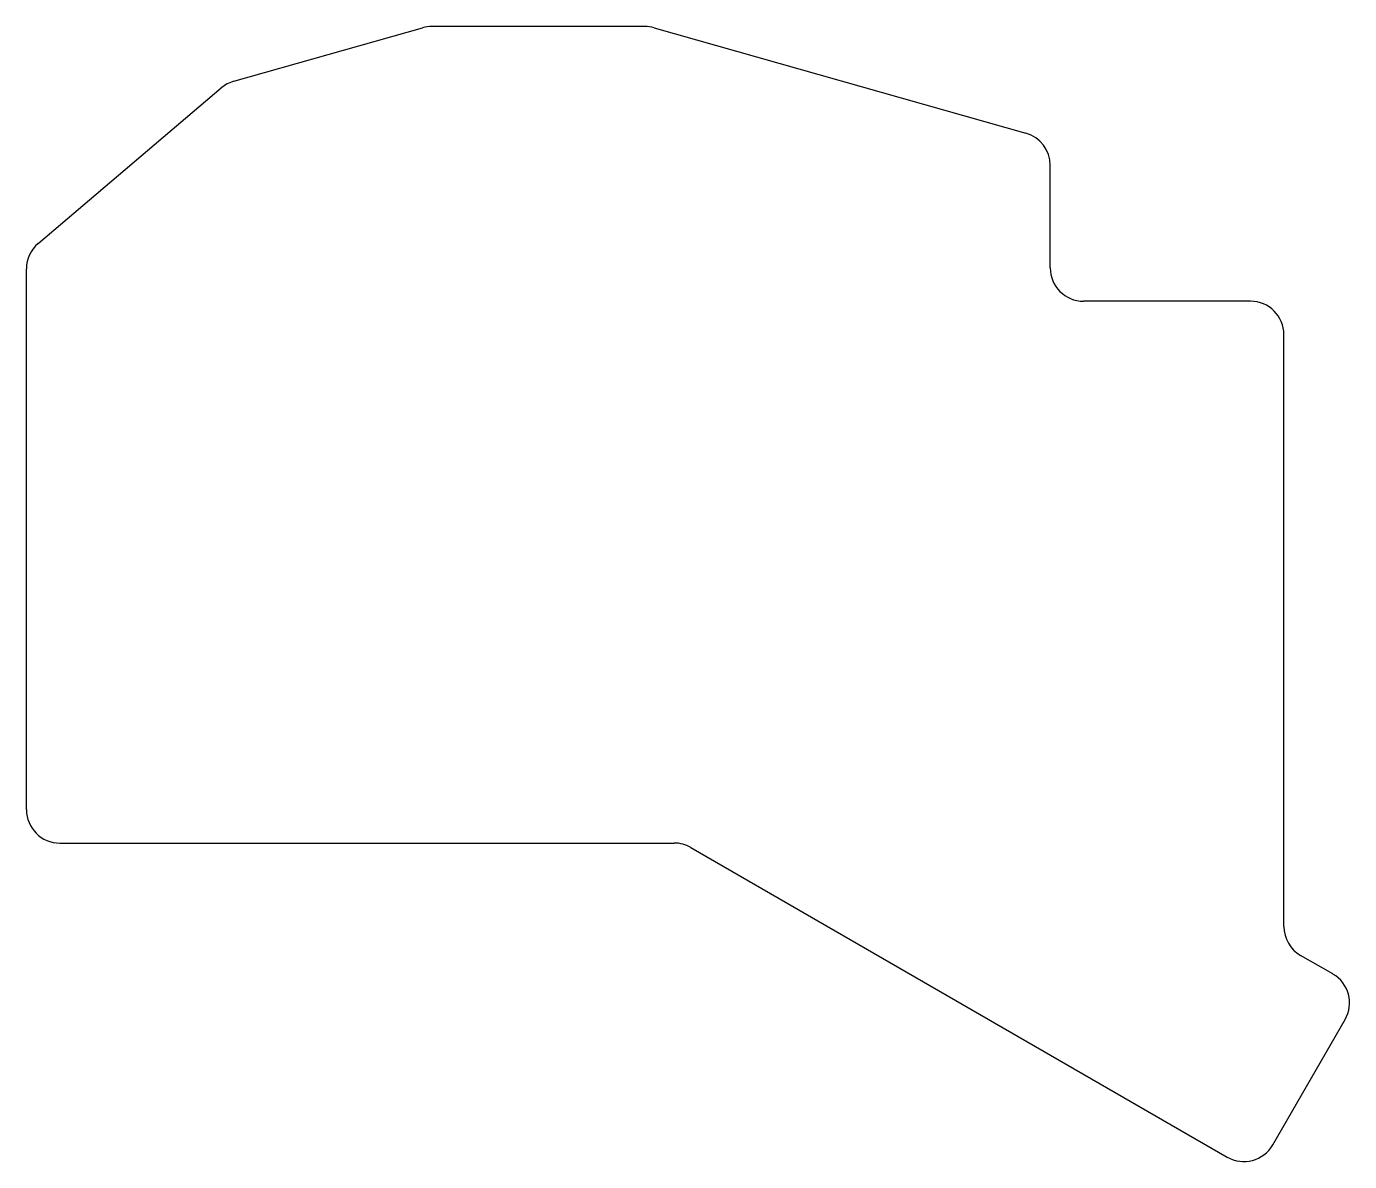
# Model space of a CAD drawing. Header units: millimetres. Extents: x -10 to 109, y -38 to 64.
import ezdxf

# ---------------------------------------------------------------- set-up
doc = ezdxf.new("R2010")
doc.units = ezdxf.units.MM

msp = doc.modelspace()

# ---------------------------------------------------------------- linework, layer by layer
for p, q in [((8.63, 58.98), (25.6, 63.79)), ((45.58, 63.9), (26.42, 63.9)), ((46.4, 63.79), (79.82, 54.32)), ((-8.94, 44.4), (7.5, 58.38)), ((82, 42.2), (82, 51.43)), ((-10, -6.5), (-10, 42.11)), ((100, 39.2), (85, 39.2)), ((103, -17), (103, 36.2)), ((-7, -9.5), (48.21, -9.5)), ((49.71, -9.9), (97.9, -37.73)), ((107.4, -21.27), (104.5, -19.6)), ((102, -36.63), (108.5, -25.37))]:
    msp.add_line(p, q)
for centre, start, end in [((26.42, 60.9), 90, 105.8192), ((45.58, 60.9), 74.1808, 90), ((9.45, 56.09), 105.8192, 130.3645), ((79, 51.43), 0, 74.1808), ((-7, 42.11), 130.3645, 180), ((85, 42.2), 180, 270), ((100, 36.2), 0, 90), ((-7, -6.5), 180, 270), ((48.21, -12.5), 60, 90), ((106, -17), 180, 240), ((105.9, -23.87), 330, 60), ((99.4, -35.13), 240, 330)]:
    msp.add_arc(centre, 3, start, end)

doc.saveas('drawing.dxf')
